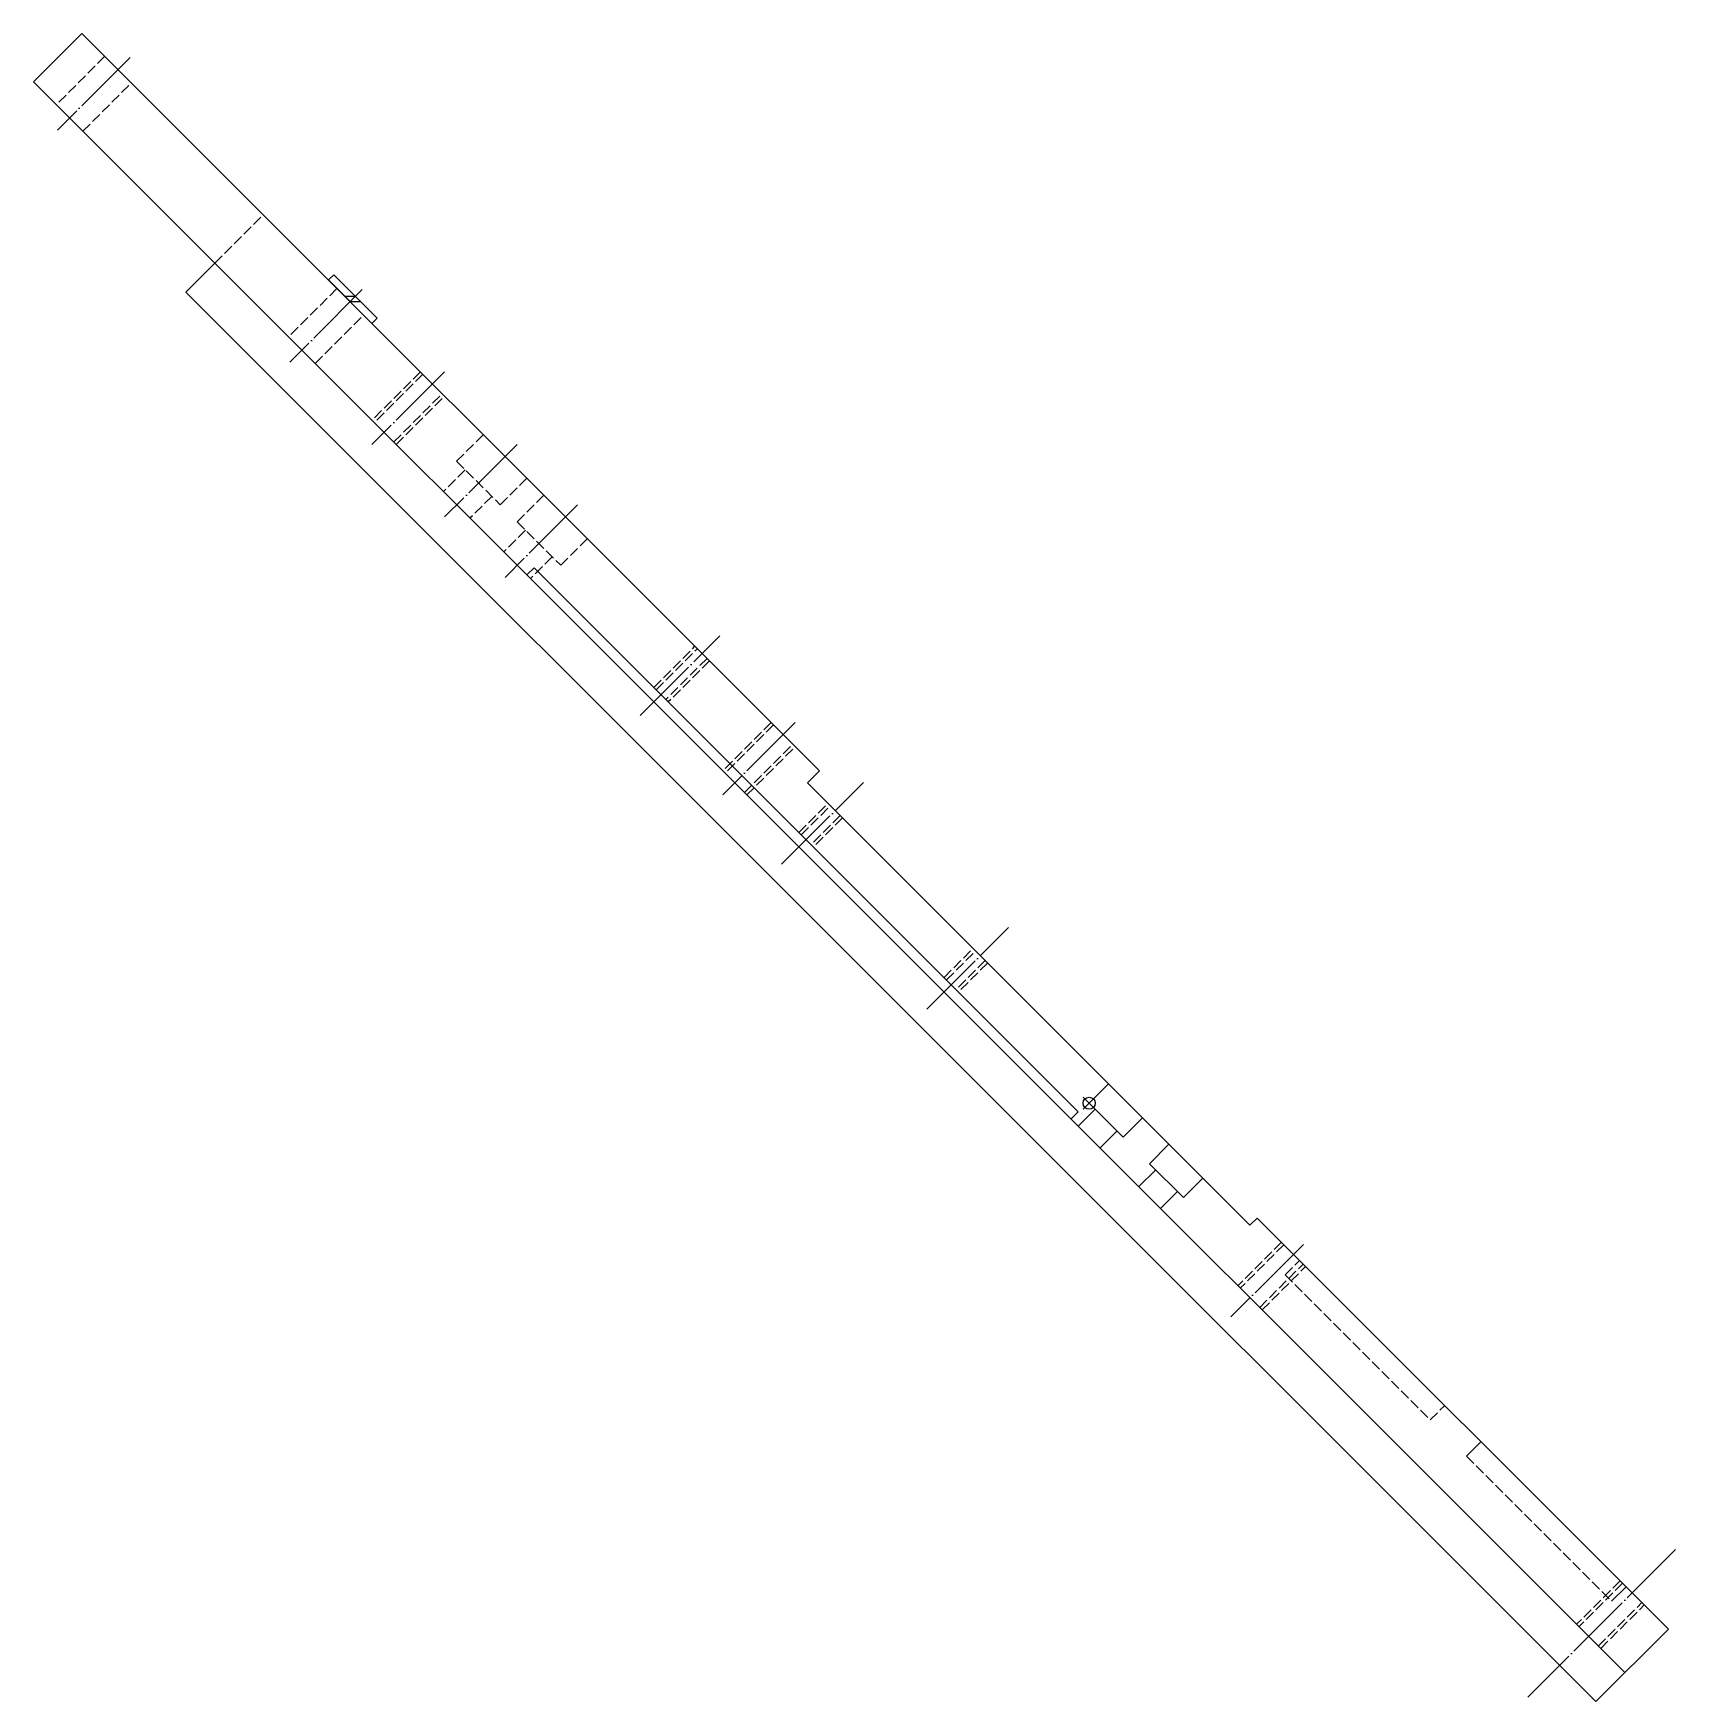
# Model space of a CAD drawing. Extents: x 1 to 481, y 587 to 1075.
import ezdxf

# ---------------------------------------------------------------- set-up
doc = ezdxf.new("R2010")
doc.units = 0
doc.header["$MEASUREMENT"] = 0
doc.linetypes.add('CENTER', pattern=[22, 20, -1, 0, -1])
doc.linetypes.add('DASHED', pattern=[4, 3, -1])
doc.layers.get('0').update_dxf_attribs({"linetype": 'CONTINUOUS'})
doc.layers.add('$PARTREF_BOM', color=7, linetype='CONTINUOUS')
doc.styles.get("Standard").update_dxf_attribs({"font": 'txt.shx', "bigfont": 'chineset.shx'})

# ---------------------------------------------------------------- blocks, each defined once
blk = doc.blocks.new('PARTREF')
at = {"layer": '$PARTREF_BOM', "color": 2}
for p, q in [((-1.75, -1.75), (1.75, 1.75)), ((-1.75, 1.75), (1.75, -1.75))]:
    blk.add_line(p, q, dxfattribs=at)
blk.add_circle((0, 0), 1.75, dxfattribs=at)
at = {"layer": '$PARTREF_BOM', "color": 2, "flags": 1}
for tag, p in [('TAG5', (-16.09, -4.95)), ('TAG10', (-5.65, -5)), ('TAG15', (5.59, -4.74)), ('TAG4', (-16.09, -8.95)), ('TAG9', (-5.65, -9)), ('TAG14', (5.59, -8.74)), ('TAG3', (-16.09, -12.95)), ('TAG2', (-16.09, -16.95)), ('TAG8', (-5.65, -13)), ('TAG7', (-5.65, -17)), ('TAG13', (5.59, -12.74)), ('TAG12', (5.59, -16.74)), ('TAG1', (-16.09, -20.95)), ('TAG6', (-5.65, -21)), ('TAG11', (5.59, -20.74))]:
    blk.add_attdef(tag, p, '', height=2.5, dxfattribs=at)

msp = doc.modelspace()

# ---------------------------------------------------------------- linework, layer by layer
at = {"color": 7, "linetype": 'CONTINUOUS'}
for p, q in [((1.18, 1060.47), (15.32, 1074.61)), ((15.32, 1074.61), (230.99, 858.95)), ((1.18, 1060.47), (466.45, 595.19)), ((54.21, 1007.44), (45.73, 998.95)), ((87.44, 1002.49), (89, 1004.04)), ((100.17, 989.76), (87.44, 1002.49)), ((101.73, 991.32), (89, 1004.04)), ((45.73, 998.95), (457.97, 586.71)), ((95.36, 997.68), (92.25, 997.68)), ((96.92, 996.12), (93.81, 996.12)), ((100.17, 989.76), (101.73, 991.32)), ((147.55, 918.34), (145.43, 916.22)), ((147.55, 918.34), (306.65, 759.24)), ((227.45, 855.41), (230.99, 858.95)), ((227.45, 855.41), (356.85, 726.01)), ((309.83, 761.72), (315.49, 767.38)), ((309.83, 761.72), (319.73, 751.82)), ((306.65, 755), (311.6, 759.95)), ((319.73, 751.82), (325.39, 757.48)), ((313.01, 748.64), (317.96, 753.59)), ((327.51, 744.04), (333.16, 749.7)), ((324.33, 737.32), (329.28, 742.27)), ((327.51, 744.04), (337.41, 734.14)), ((337.41, 734.14), (343.06, 739.8)), ((330.69, 730.96), (335.64, 735.91)), ((356.85, 726.01), (358.97, 728.13)), ((358.97, 728.13), (479.18, 607.92)), ((420.14, 658.48), (424.38, 662.72)), ((462.56, 616.05), (466.81, 620.3)), ((457.97, 586.71), (479.18, 607.92))]:
    msp.add_line(p, q, dxfattribs=at)
at = {"color": 3, "linetype": 'DASHED'}
for p, q in [((22.04, 1067.9), (7.9, 1053.75)), ((15.67, 1045.98), (29.82, 1060.12)), ((54.21, 1007.44), (68.35, 1021.58)), ((89.92, 1000.01), (75.78, 985.87)), ((83.56, 978.09), (97.7, 992.24)), ((114.31, 975.62), (100.17, 961.48)), ((115.02, 974.91), (100.88, 960.77)), ((106.54, 955.11), (120.68, 969.25)), ((107.24, 954.4), (121.39, 968.55)), ((132.7, 957.23), (124.92, 949.46)), ((127.4, 946.98), (121.03, 940.62)), ((124.92, 949.46), (137.65, 936.73)), ((145.43, 944.51), (137.65, 936.73)), ((135.17, 939.2), (128.81, 932.84)), ((150.38, 939.56), (142.6, 931.78)), ((145.07, 929.3), (138.71, 922.94)), ((142.6, 931.78), (155.33, 919.05)), ((163.11, 926.83), (155.33, 919.05)), ((152.85, 921.52), (146.49, 915.16)), ((182.55, 883.34), (194.57, 895.36)), ((183.26, 882.63), (195.28, 894.65)), ((198.11, 891.83), (186.09, 879.81)), ((198.81, 891.12), (186.79, 879.1)), ((216.85, 873.09), (202.7, 858.95)), ((217.55, 872.38), (203.41, 858.24)), ((209.07, 852.58), (223.21, 866.72)), ((209.77, 851.87), (223.92, 866.02)), ((224.98, 840.91), (233.46, 849.4)), ((225.68, 840.21), (234.17, 848.69)), ((237, 845.86), (228.51, 837.38)), ((237.7, 845.16), (229.22, 836.67)), ((267.4, 798.49), (275.89, 806.97)), ((268.11, 797.78), (276.6, 806.27)), ((279.42, 803.44), (270.94, 794.95)), ((280.13, 802.73), (271.65, 794.25)), ((306.65, 759.24), (304.53, 757.12)), ((366.04, 721.06), (353.32, 708.33)), ((366.75, 720.35), (354.02, 707.62)), ((359.68, 701.97), (372.41, 714.7)), ((360.39, 701.26), (373.12, 713.99)), ((367.11, 711.51), (371.35, 715.76)), ((367.11, 711.51), (409.53, 669.09)), ((409.53, 669.09), (413.77, 673.33)), ((420.14, 658.48), (462.56, 616.05)), ((465.04, 622.06), (452.31, 609.34)), ((465.75, 621.36), (453.02, 608.63)), ((458.68, 602.97), (471.4, 615.7)), ((459.38, 602.27), (472.11, 614.99))]:
    msp.add_line(p, q, dxfattribs=at)
at = {"color": 1, "linetype": 'CENTER'}
for p, q in [((29.46, 1067.54), (8.25, 1046.33)), ((97.34, 999.66), (76.13, 978.45)), ((121.39, 975.62), (100.17, 954.4)), ((142.6, 954.4), (121.39, 933.19)), ((160.28, 936.73), (139.06, 915.51)), ((178.6, 875.15), (201.87, 898.42)), ((223.92, 873.09), (202.7, 851.87)), ((219.92, 831.61), (243.82, 855.51)), ((262.35, 789.19), (286.25, 813.09)), ((372.48, 720.42), (351.26, 699.21)), ((481.28, 631.23), (438.05, 588.01))]:
    msp.add_line(p, q, dxfattribs=at)

# ---------------------------------------------------------------- block references
at = {"color": 7}
msp.add_blockref('PARTREF', (309.83, 761.72), dxfattribs=at)

doc.saveas('drawing.dxf')
